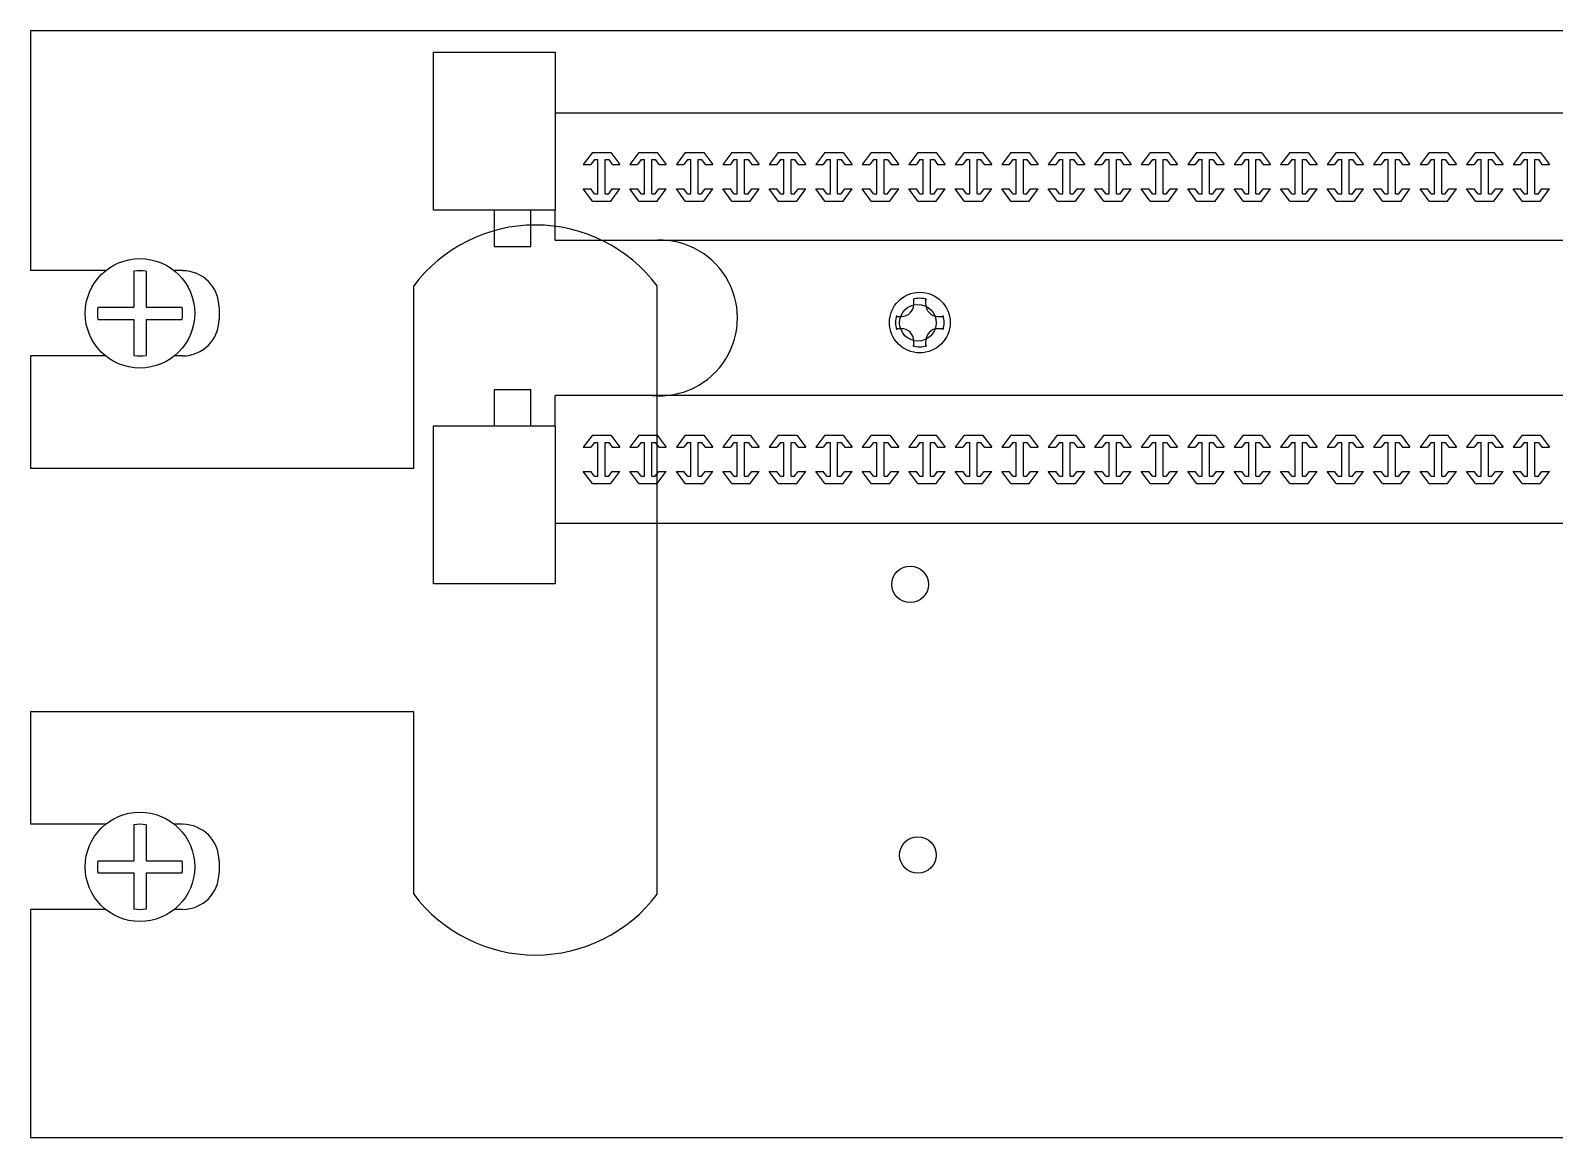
# Model space of a CAD drawing. Header units: millimetres. Extents: x 0 to 84100, y 0 to 29700.
# Drawn here: x 31153.4 to 31520.9, y 15854.6 to 16121.6 of the extents above; entities that cross this region are included whole.
import ezdxf

# ---------------------------------------------------------------- set-up
doc = ezdxf.new("R2010")
doc.units = ezdxf.units.MM
doc.header["$LTSCALE"] = 1000
doc.layers.add('KEC-TEXT', color=6, linetype='Continuous')

# ---------------------------------------------------------------- blocks, each defined once
blk = doc.blocks.new('A$C2F780F1D')
at = {"color": 0}
for p, q in [((0, 89), (485, 89)), ((0, 89), (0, 69.69)), ((6.04, 69.69), (0, 69.69)), ((8.31, 69.65), (8.31, 66.75)), ((9.29, 69.65), (9.29, 66.75)), ((12.23, 69.69), (11.57, 69.69)), ((30.81, 53.79), (30.81, 68.46)), ((50.37, 19.56), (50.37, 68.46)), ((5.41, 66.75), (8.31, 66.75)), ((9.29, 66.75), (12.19, 66.75)), ((15.16, 66.75), (15.16, 65.77)), ((5.41, 65.77), (8.31, 65.77)), ((8.31, 65.77), (8.31, 62.87)), ((9.29, 65.77), (9.29, 62.87)), ((9.29, 65.77), (12.19, 65.77)), ((0, 62.84), (0, 53.79)), ((6.04, 62.84), (0, 62.84)), ((12.23, 62.84), (11.57, 62.84)), ((30.81, 53.79), (0, 53.79)), ((30.81, 34.23), (0, 34.23)), ((0, 34.23), (0, 25.19)), ((30.81, 19.56), (30.81, 34.23)), ((6.04, 25.19), (0, 25.19)), ((8.31, 25.15), (8.31, 22.25)), ((9.29, 25.15), (9.29, 22.25)), ((12.23, 25.19), (11.57, 25.19)), ((5.41, 22.25), (8.31, 22.25)), ((9.29, 22.25), (12.19, 22.25)), ((15.16, 22.25), (15.16, 21.27)), ((5.41, 21.27), (8.31, 21.27)), ((8.31, 21.27), (8.31, 18.37)), ((9.29, 21.27), (9.29, 18.37)), ((9.29, 21.27), (12.19, 21.27)), ((0, 18.34), (0, 0)), ((6.04, 18.34), (0, 18.34)), ((12.23, 18.34), (11.57, 18.34)), ((0, 0), (485, 0))]:
    blk.add_line(p, q, dxfattribs=at)
for centre, radius in [((8.8, 66.26), 4.4), ((71.33, 65.5), 1.47), ((70.71, 44.47), 1.47), ((8.8, 21.76), 4.4), ((71.33, 22.71), 1.47)]:
    blk.add_circle(centre, radius, dxfattribs=at)
for centre, radius, start, end in [((40.59, 61.13), 12.23, 36.8699, 143.1301), ((8.8, 66.26), 3.42, 81.7868, 98.2132), ((12.23, 66.75), 2.93, 0, 90), ((8.8, 66.26), 3.42, 171.7868, 188.2132), ((8.8, 66.26), 3.42, 351.7868, 8.2132), ((12.23, 65.77), 2.93, 270, 0), ((8.8, 66.26), 3.42, 261.7868, 278.2132), ((8.8, 21.76), 3.42, 81.7868, 98.2132), ((12.23, 22.25), 2.93, 0, 90), ((8.8, 21.76), 3.42, 171.7868, 188.2132), ((8.8, 21.76), 3.42, 351.7868, 8.2132), ((12.23, 21.27), 2.93, 270, 0), ((40.59, 26.9), 12.23, 216.8699, 323.1301), ((8.8, 21.76), 3.42, 261.7868, 278.2132)]:
    blk.add_arc(centre, radius, start, end, dxfattribs=at)
blk = doc.blocks.new('*U8')
at = {"color": 0}
for p, q in [((9.77, 37.87), (200.33, 37.87)), ((12.77, 34.69), (12.04, 33.71)), ((12.77, 34.69), (14.25, 34.69)), ((14.25, 34.69), (14.97, 33.71)), ((16.5, 34.69), (15.78, 33.71)), ((16.5, 34.69), (17.99, 34.69)), ((17.99, 34.69), (18.71, 33.71)), ((20.24, 34.69), (19.52, 33.71)), ((20.24, 34.69), (21.72, 34.69)), ((21.72, 34.69), (22.45, 33.71)), ((23.98, 34.69), (23.25, 33.71)), ((23.98, 34.69), (25.46, 34.69)), ((25.46, 34.69), (26.18, 33.71)), ((27.71, 34.69), (26.99, 33.71)), ((27.71, 34.69), (29.2, 34.69)), ((29.2, 34.69), (29.92, 33.71)), ((31.45, 34.69), (30.73, 33.71)), ((31.45, 34.69), (32.93, 34.69)), ((32.93, 34.69), (33.66, 33.71)), ((35.19, 34.69), (34.46, 33.71)), ((35.19, 34.69), (36.67, 34.69)), ((36.67, 34.69), (37.39, 33.71)), ((38.92, 34.69), (38.2, 33.71)), ((38.92, 34.69), (40.4, 34.69)), ((40.4, 34.69), (41.13, 33.71)), ((42.66, 34.69), (41.93, 33.71)), ((42.66, 34.69), (44.14, 34.69)), ((44.14, 34.69), (44.87, 33.71)), ((46.4, 34.69), (45.67, 33.71)), ((46.4, 34.69), (47.88, 34.69)), ((47.88, 34.69), (48.6, 33.71)), ((50.13, 34.69), (49.41, 33.71)), ((50.13, 34.69), (51.61, 34.69)), ((51.61, 34.69), (52.34, 33.71)), ((53.87, 34.69), (53.14, 33.71)), ((53.87, 34.69), (55.35, 34.69)), ((55.35, 34.69), (56.08, 33.71)), ((57.61, 34.69), (56.88, 33.71)), ((57.61, 34.69), (59.09, 34.69)), ((59.09, 34.69), (59.81, 33.71)), ((61.34, 34.69), (60.62, 33.71)), ((61.34, 34.69), (62.82, 34.69)), ((62.82, 34.69), (63.55, 33.71)), ((65.08, 34.69), (64.35, 33.71)), ((65.08, 34.69), (66.56, 34.69)), ((66.56, 34.69), (67.28, 33.71)), ((68.82, 34.69), (68.09, 33.71)), ((68.82, 34.69), (70.3, 34.69)), ((70.3, 34.69), (71.02, 33.71)), ((72.55, 34.69), (71.83, 33.71)), ((72.55, 34.69), (74.03, 34.69)), ((74.03, 34.69), (74.76, 33.71)), ((76.29, 34.69), (75.56, 33.71)), ((76.29, 34.69), (77.77, 34.69)), ((77.77, 34.69), (78.49, 33.71)), ((80.02, 34.69), (79.3, 33.71)), ((80.02, 34.69), (81.51, 34.69)), ((81.51, 34.69), (82.23, 33.71)), ((83.76, 34.69), (83.04, 33.71)), ((83.76, 34.69), (85.24, 34.69)), ((85.24, 34.69), (85.97, 33.71)), ((87.5, 34.69), (86.77, 33.71)), ((87.5, 34.69), (88.98, 34.69)), ((88.98, 34.69), (89.7, 33.71)), ((12.04, 33.71), (12.65, 33.71)), ((12.94, 34.11), (12.65, 33.71)), ((12.94, 34.11), (13.22, 34.11)), ((13.22, 31.37), (13.22, 34.11)), ((13.8, 31.37), (13.8, 34.11)), ((13.8, 34.11), (14.08, 34.11)), ((14.08, 34.11), (14.37, 33.71)), ((14.37, 33.71), (14.97, 33.71)), ((15.78, 33.71), (16.39, 33.71)), ((16.68, 34.11), (16.39, 33.71)), ((16.68, 34.11), (16.95, 34.11)), ((16.95, 31.37), (16.95, 34.11)), ((17.54, 31.37), (17.54, 34.11)), ((17.54, 34.11), (17.81, 34.11)), ((17.81, 34.11), (18.1, 33.71)), ((18.1, 33.71), (18.71, 33.71)), ((19.52, 33.71), (20.12, 33.71)), ((20.41, 34.11), (20.12, 33.71)), ((20.41, 34.11), (20.69, 34.11)), ((20.69, 31.37), (20.69, 34.11)), ((21.27, 31.37), (21.27, 34.11)), ((21.27, 34.11), (21.55, 34.11)), ((21.55, 34.11), (21.84, 33.71)), ((21.84, 33.71), (22.45, 33.71)), ((23.25, 33.71), (23.86, 33.71)), ((24.15, 34.11), (23.86, 33.71)), ((24.15, 34.11), (24.42, 34.11)), ((24.42, 31.37), (24.42, 34.11)), ((25.01, 31.37), (25.01, 34.11)), ((25.01, 34.11), (25.29, 34.11)), ((25.29, 34.11), (25.58, 33.71)), ((25.58, 33.71), (26.18, 33.71)), ((26.99, 33.71), (27.6, 33.71)), ((27.89, 34.11), (27.6, 33.71)), ((27.89, 34.11), (28.16, 34.11)), ((28.16, 31.37), (28.16, 34.11)), ((28.75, 31.37), (28.75, 34.11)), ((28.75, 34.11), (29.02, 34.11)), ((29.02, 34.11), (29.31, 33.71)), ((29.31, 33.71), (29.92, 33.71)), ((30.73, 33.71), (31.33, 33.71)), ((31.62, 34.11), (31.33, 33.71)), ((31.62, 34.11), (31.9, 34.11)), ((31.9, 31.37), (31.9, 34.11)), ((32.48, 31.37), (32.48, 34.11)), ((32.48, 34.11), (32.76, 34.11)), ((32.76, 34.11), (33.05, 33.71)), ((33.05, 33.71), (33.66, 33.71)), ((34.46, 33.71), (35.07, 33.71)), ((35.36, 34.11), (35.07, 33.71)), ((35.36, 34.11), (35.63, 34.11)), ((35.63, 31.37), (35.63, 34.11)), ((36.22, 31.37), (36.22, 34.11)), ((36.22, 34.11), (36.49, 34.11)), ((36.49, 34.11), (36.78, 33.71)), ((36.78, 33.71), (37.39, 33.71)), ((38.2, 33.71), (38.81, 33.71)), ((39.1, 34.11), (38.81, 33.71)), ((39.1, 34.11), (39.37, 34.11)), ((39.37, 31.37), (39.37, 34.11)), ((39.96, 31.37), (39.96, 34.11)), ((39.96, 34.11), (40.23, 34.11)), ((40.23, 34.11), (40.52, 33.71)), ((40.52, 33.71), (41.13, 33.71)), ((41.93, 33.71), (42.54, 33.71)), ((42.83, 34.11), (42.54, 33.71)), ((42.83, 34.11), (43.11, 34.11)), ((43.11, 31.37), (43.11, 34.11)), ((43.69, 31.37), (43.69, 34.11)), ((43.69, 34.11), (43.97, 34.11)), ((43.97, 34.11), (44.26, 33.71)), ((44.26, 33.71), (44.87, 33.71)), ((45.67, 33.71), (46.28, 33.71)), ((46.57, 34.11), (46.28, 33.71)), ((46.57, 34.11), (46.84, 34.11)), ((46.84, 31.37), (46.84, 34.11)), ((47.43, 31.37), (47.43, 34.11)), ((47.43, 34.11), (47.7, 34.11)), ((47.7, 34.11), (47.99, 33.71)), ((47.99, 33.71), (48.6, 33.71)), ((49.41, 33.71), (50.02, 33.71)), ((50.31, 34.11), (50.02, 33.71)), ((50.31, 34.11), (50.58, 34.11)), ((50.58, 31.37), (50.58, 34.11)), ((51.17, 31.37), (51.17, 34.11)), ((51.17, 34.11), (51.44, 34.11)), ((51.44, 34.11), (51.73, 33.71)), ((51.73, 33.71), (52.34, 33.71)), ((53.14, 33.71), (53.75, 33.71)), ((54.04, 34.11), (53.75, 33.71)), ((54.04, 34.11), (54.32, 34.11)), ((54.32, 31.37), (54.32, 34.11)), ((54.9, 31.37), (54.9, 34.11)), ((54.9, 34.11), (55.18, 34.11)), ((55.18, 34.11), (55.47, 33.71)), ((55.47, 33.71), (56.08, 33.71)), ((56.88, 33.71), (57.49, 33.71)), ((57.78, 34.11), (57.49, 33.71)), ((57.78, 34.11), (58.05, 34.11)), ((58.05, 31.37), (58.05, 34.11)), ((58.64, 31.37), (58.64, 34.11)), ((58.64, 34.11), (58.91, 34.11)), ((58.91, 34.11), (59.2, 33.71)), ((59.2, 33.71), (59.81, 33.71)), ((60.62, 33.71), (61.23, 33.71)), ((61.52, 34.11), (61.23, 33.71)), ((61.52, 34.11), (61.79, 34.11)), ((61.79, 31.37), (61.79, 34.11)), ((62.38, 31.37), (62.38, 34.11)), ((62.38, 34.11), (62.65, 34.11)), ((62.65, 34.11), (62.94, 33.71)), ((62.94, 33.71), (63.55, 33.71)), ((64.35, 33.71), (64.96, 33.71)), ((65.25, 34.11), (64.96, 33.71)), ((65.25, 34.11), (65.53, 34.11)), ((65.53, 31.37), (65.53, 34.11)), ((66.11, 31.37), (66.11, 34.11)), ((66.11, 34.11), (66.39, 34.11)), ((66.39, 34.11), (66.68, 33.71)), ((66.68, 33.71), (67.28, 33.71)), ((68.09, 33.71), (68.7, 33.71)), ((68.99, 34.11), (68.7, 33.71)), ((68.99, 34.11), (69.26, 34.11)), ((69.26, 31.37), (69.26, 34.11)), ((69.85, 31.37), (69.85, 34.11)), ((69.85, 34.11), (70.12, 34.11)), ((70.12, 34.11), (70.41, 33.71)), ((70.41, 33.71), (71.02, 33.71)), ((71.83, 33.71), (72.43, 33.71)), ((72.72, 34.11), (72.43, 33.71)), ((72.72, 34.11), (73, 34.11)), ((73, 31.37), (73, 34.11)), ((73.59, 31.37), (73.59, 34.11)), ((73.59, 34.11), (73.86, 34.11)), ((73.86, 34.11), (74.15, 33.71)), ((74.15, 33.71), (74.76, 33.71)), ((75.56, 33.71), (76.17, 33.71)), ((76.46, 34.11), (76.17, 33.71)), ((76.46, 34.11), (76.74, 34.11)), ((76.74, 31.37), (76.74, 34.11)), ((77.32, 31.37), (77.32, 34.11)), ((77.32, 34.11), (77.6, 34.11)), ((77.6, 34.11), (77.89, 33.71)), ((77.89, 33.71), (78.49, 33.71)), ((79.3, 33.71), (79.91, 33.71)), ((80.2, 34.11), (79.91, 33.71)), ((80.2, 34.11), (80.47, 34.11)), ((80.47, 31.37), (80.47, 34.11)), ((81.06, 31.37), (81.06, 34.11)), ((81.06, 34.11), (81.33, 34.11)), ((81.33, 34.11), (81.62, 33.71)), ((81.62, 33.71), (82.23, 33.71)), ((83.04, 33.71), (83.64, 33.71)), ((83.93, 34.11), (83.64, 33.71)), ((83.93, 34.11), (84.21, 34.11)), ((84.21, 31.37), (84.21, 34.11)), ((84.79, 31.37), (84.79, 34.11)), ((84.79, 34.11), (85.07, 34.11)), ((85.07, 34.11), (85.36, 33.71)), ((85.36, 33.71), (85.97, 33.71)), ((86.77, 33.71), (87.38, 33.71)), ((87.67, 34.11), (87.38, 33.71)), ((87.67, 34.11), (87.94, 34.11)), ((87.94, 31.37), (87.94, 34.11)), ((88.53, 31.37), (88.53, 34.11)), ((88.53, 34.11), (88.81, 34.11)), ((88.81, 34.11), (89.1, 33.71)), ((89.1, 33.71), (89.7, 33.71)), ((12.04, 31.76), (12.65, 31.76)), ((12.77, 30.78), (12.04, 31.76)), ((12.94, 31.37), (12.65, 31.76)), ((12.77, 30.78), (14.25, 30.78)), ((12.94, 31.37), (13.22, 31.37)), ((13.8, 31.37), (14.08, 31.37)), ((14.08, 31.37), (14.37, 31.76)), ((14.25, 30.78), (14.97, 31.76)), ((14.37, 31.76), (14.97, 31.76)), ((15.78, 31.76), (16.39, 31.76)), ((16.5, 30.78), (15.78, 31.76)), ((16.68, 31.37), (16.39, 31.76)), ((16.5, 30.78), (17.99, 30.78)), ((16.68, 31.37), (16.95, 31.37)), ((17.54, 31.37), (17.81, 31.37)), ((17.81, 31.37), (18.1, 31.76)), ((17.99, 30.78), (18.71, 31.76)), ((18.1, 31.76), (18.71, 31.76)), ((19.52, 31.76), (20.12, 31.76)), ((20.24, 30.78), (19.52, 31.76)), ((20.41, 31.37), (20.12, 31.76)), ((20.24, 30.78), (21.72, 30.78)), ((20.41, 31.37), (20.69, 31.37)), ((21.27, 31.37), (21.55, 31.37)), ((21.55, 31.37), (21.84, 31.76)), ((21.72, 30.78), (22.45, 31.76)), ((21.84, 31.76), (22.45, 31.76)), ((23.25, 31.76), (23.86, 31.76)), ((23.98, 30.78), (23.25, 31.76)), ((24.15, 31.37), (23.86, 31.76)), ((23.98, 30.78), (25.46, 30.78)), ((24.15, 31.37), (24.42, 31.37)), ((25.01, 31.37), (25.29, 31.37)), ((25.29, 31.37), (25.58, 31.76)), ((25.46, 30.78), (26.18, 31.76)), ((25.58, 31.76), (26.18, 31.76)), ((26.99, 31.76), (27.6, 31.76)), ((27.71, 30.78), (26.99, 31.76)), ((27.89, 31.37), (27.6, 31.76)), ((27.71, 30.78), (29.2, 30.78)), ((27.89, 31.37), (28.16, 31.37)), ((28.75, 31.37), (29.02, 31.37)), ((29.02, 31.37), (29.31, 31.76)), ((29.2, 30.78), (29.92, 31.76)), ((29.31, 31.76), (29.92, 31.76)), ((30.73, 31.76), (31.33, 31.76)), ((31.45, 30.78), (30.73, 31.76)), ((31.62, 31.37), (31.33, 31.76)), ((31.45, 30.78), (32.93, 30.78)), ((31.62, 31.37), (31.9, 31.37)), ((32.48, 31.37), (32.76, 31.37)), ((32.76, 31.37), (33.05, 31.76)), ((32.93, 30.78), (33.66, 31.76)), ((33.05, 31.76), (33.66, 31.76)), ((34.46, 31.76), (35.07, 31.76)), ((35.19, 30.78), (34.46, 31.76)), ((35.36, 31.37), (35.07, 31.76)), ((35.19, 30.78), (36.67, 30.78)), ((35.36, 31.37), (35.63, 31.37)), ((36.22, 31.37), (36.49, 31.37)), ((36.49, 31.37), (36.78, 31.76)), ((36.67, 30.78), (37.39, 31.76)), ((36.78, 31.76), (37.39, 31.76)), ((38.2, 31.76), (38.81, 31.76)), ((38.92, 30.78), (38.2, 31.76)), ((39.1, 31.37), (38.81, 31.76)), ((38.92, 30.78), (40.4, 30.78)), ((39.1, 31.37), (39.37, 31.37)), ((39.96, 31.37), (40.23, 31.37)), ((40.23, 31.37), (40.52, 31.76)), ((40.4, 30.78), (41.13, 31.76)), ((40.52, 31.76), (41.13, 31.76)), ((41.93, 31.76), (42.54, 31.76)), ((42.66, 30.78), (41.93, 31.76)), ((42.83, 31.37), (42.54, 31.76)), ((42.66, 30.78), (44.14, 30.78)), ((42.83, 31.37), (43.11, 31.37)), ((43.69, 31.37), (43.97, 31.37)), ((43.97, 31.37), (44.26, 31.76)), ((44.14, 30.78), (44.87, 31.76)), ((44.26, 31.76), (44.87, 31.76)), ((45.67, 31.76), (46.28, 31.76)), ((46.4, 30.78), (45.67, 31.76)), ((46.57, 31.37), (46.28, 31.76)), ((46.4, 30.78), (47.88, 30.78)), ((46.57, 31.37), (46.84, 31.37)), ((47.43, 31.37), (47.7, 31.37)), ((47.7, 31.37), (47.99, 31.76)), ((47.88, 30.78), (48.6, 31.76)), ((47.99, 31.76), (48.6, 31.76)), ((49.41, 31.76), (50.02, 31.76)), ((50.13, 30.78), (49.41, 31.76)), ((50.31, 31.37), (50.02, 31.76)), ((50.13, 30.78), (51.61, 30.78)), ((50.31, 31.37), (50.58, 31.37)), ((51.17, 31.37), (51.44, 31.37)), ((51.44, 31.37), (51.73, 31.76)), ((51.61, 30.78), (52.34, 31.76)), ((51.73, 31.76), (52.34, 31.76)), ((53.14, 31.76), (53.75, 31.76)), ((53.87, 30.78), (53.14, 31.76)), ((54.04, 31.37), (53.75, 31.76)), ((53.87, 30.78), (55.35, 30.78)), ((54.04, 31.37), (54.32, 31.37)), ((54.9, 31.37), (55.18, 31.37)), ((55.18, 31.37), (55.47, 31.76)), ((55.35, 30.78), (56.08, 31.76)), ((55.47, 31.76), (56.08, 31.76)), ((56.88, 31.76), (57.49, 31.76)), ((57.61, 30.78), (56.88, 31.76)), ((57.78, 31.37), (57.49, 31.76)), ((57.61, 30.78), (59.09, 30.78)), ((57.78, 31.37), (58.05, 31.37)), ((58.64, 31.37), (58.91, 31.37)), ((58.91, 31.37), (59.2, 31.76)), ((59.09, 30.78), (59.81, 31.76)), ((59.2, 31.76), (59.81, 31.76)), ((60.62, 31.76), (61.23, 31.76)), ((61.34, 30.78), (60.62, 31.76)), ((61.52, 31.37), (61.23, 31.76)), ((61.34, 30.78), (62.82, 30.78)), ((61.52, 31.37), (61.79, 31.37)), ((62.38, 31.37), (62.65, 31.37)), ((62.65, 31.37), (62.94, 31.76)), ((62.82, 30.78), (63.55, 31.76)), ((62.94, 31.76), (63.55, 31.76)), ((64.35, 31.76), (64.96, 31.76)), ((65.08, 30.78), (64.35, 31.76)), ((65.25, 31.37), (64.96, 31.76)), ((65.08, 30.78), (66.56, 30.78)), ((65.25, 31.37), (65.53, 31.37)), ((66.11, 31.37), (66.39, 31.37)), ((66.39, 31.37), (66.68, 31.76)), ((66.56, 30.78), (67.28, 31.76)), ((66.68, 31.76), (67.28, 31.76)), ((68.09, 31.76), (68.7, 31.76)), ((68.82, 30.78), (68.09, 31.76)), ((68.99, 31.37), (68.7, 31.76)), ((68.82, 30.78), (70.3, 30.78)), ((68.99, 31.37), (69.26, 31.37)), ((69.85, 31.37), (70.12, 31.37)), ((70.12, 31.37), (70.41, 31.76)), ((70.3, 30.78), (71.02, 31.76)), ((70.41, 31.76), (71.02, 31.76)), ((71.83, 31.76), (72.43, 31.76)), ((72.55, 30.78), (71.83, 31.76)), ((72.72, 31.37), (72.43, 31.76)), ((72.55, 30.78), (74.03, 30.78)), ((72.72, 31.37), (73, 31.37)), ((73.59, 31.37), (73.86, 31.37)), ((73.86, 31.37), (74.15, 31.76)), ((74.03, 30.78), (74.76, 31.76)), ((74.15, 31.76), (74.76, 31.76)), ((75.56, 31.76), (76.17, 31.76)), ((76.29, 30.78), (75.56, 31.76)), ((76.46, 31.37), (76.17, 31.76)), ((76.29, 30.78), (77.77, 30.78)), ((76.46, 31.37), (76.74, 31.37)), ((77.32, 31.37), (77.6, 31.37)), ((77.6, 31.37), (77.89, 31.76)), ((77.77, 30.78), (78.49, 31.76)), ((77.89, 31.76), (78.49, 31.76)), ((79.3, 31.76), (79.91, 31.76)), ((80.02, 30.78), (79.3, 31.76)), ((80.2, 31.37), (79.91, 31.76)), ((80.02, 30.78), (81.51, 30.78)), ((80.2, 31.37), (80.47, 31.37)), ((81.06, 31.37), (81.33, 31.37)), ((81.33, 31.37), (81.62, 31.76)), ((81.51, 30.78), (82.23, 31.76)), ((81.62, 31.76), (82.23, 31.76)), ((83.04, 31.76), (83.64, 31.76)), ((83.76, 30.78), (83.04, 31.76)), ((83.93, 31.37), (83.64, 31.76)), ((83.76, 30.78), (85.24, 30.78)), ((83.93, 31.37), (84.21, 31.37)), ((84.79, 31.37), (85.07, 31.37)), ((85.07, 31.37), (85.36, 31.76)), ((85.24, 30.78), (85.97, 31.76)), ((85.36, 31.76), (85.97, 31.76)), ((86.77, 31.76), (87.38, 31.76)), ((87.5, 30.78), (86.77, 31.76)), ((87.67, 31.37), (87.38, 31.76)), ((87.5, 30.78), (88.98, 30.78)), ((87.67, 31.37), (87.94, 31.37)), ((88.53, 31.37), (88.81, 31.37)), ((88.81, 31.37), (89.1, 31.76)), ((88.98, 30.78), (89.7, 31.76)), ((89.1, 31.76), (89.7, 31.76)), ((4.89, 27.12), (4.89, 30.05)), ((7.82, 27.12), (7.82, 30.05)), ((9.77, 27.61), (9.77, 30.05)), ((4.89, 27.12), (7.82, 27.12)), ((200.33, 27.61), (9.77, 27.61)), ((38.6, 22.48), (38.6, 22.9)), ((39.58, 22.48), (39.58, 22.9)), ((37.2, 21.5), (37.62, 21.5)), ((40.55, 21.5), (40.98, 21.5)), ((37.2, 20.52), (37.62, 20.52)), ((40.55, 20.52), (40.98, 20.52)), ((38.6, 19.12), (38.6, 19.54)), ((39.58, 19.12), (39.58, 19.54)), ((4.89, 12.7), (4.89, 15.64)), ((4.89, 15.64), (7.82, 15.64)), ((7.82, 12.7), (7.82, 15.64)), ((200.33, 15.15), (9.77, 15.15)), ((9.77, 12.7), (9.77, 15.15)), ((12.77, 11.97), (12.04, 10.99)), ((12.94, 11.38), (12.65, 10.99)), ((12.77, 11.97), (14.25, 11.97)), ((12.94, 11.38), (13.22, 11.38)), ((13.22, 8.65), (13.22, 11.38)), ((13.8, 8.65), (13.8, 11.38)), ((13.8, 11.38), (14.08, 11.38)), ((14.08, 11.38), (14.37, 10.99)), ((14.25, 11.97), (14.97, 10.99)), ((16.5, 11.97), (15.78, 10.99)), ((16.68, 11.38), (16.39, 10.99)), ((16.5, 11.97), (17.99, 11.97)), ((16.68, 11.38), (16.95, 11.38)), ((16.95, 8.65), (16.95, 11.38)), ((17.54, 8.65), (17.54, 11.38)), ((17.54, 11.38), (17.81, 11.38)), ((17.81, 11.38), (18.1, 10.99)), ((17.99, 11.97), (18.71, 10.99)), ((20.24, 11.97), (19.52, 10.99)), ((20.41, 11.38), (20.12, 10.99)), ((20.24, 11.97), (21.72, 11.97)), ((20.41, 11.38), (20.69, 11.38)), ((20.69, 8.65), (20.69, 11.38)), ((21.27, 8.65), (21.27, 11.38)), ((21.27, 11.38), (21.55, 11.38)), ((21.55, 11.38), (21.84, 10.99)), ((21.72, 11.97), (22.45, 10.99)), ((23.98, 11.97), (23.25, 10.99)), ((24.15, 11.38), (23.86, 10.99)), ((23.98, 11.97), (25.46, 11.97)), ((24.15, 11.38), (24.42, 11.38)), ((24.42, 8.65), (24.42, 11.38)), ((25.01, 8.65), (25.01, 11.38)), ((25.01, 11.38), (25.29, 11.38)), ((25.29, 11.38), (25.58, 10.99)), ((25.46, 11.97), (26.18, 10.99)), ((27.71, 11.97), (26.99, 10.99)), ((27.89, 11.38), (27.6, 10.99)), ((27.71, 11.97), (29.2, 11.97)), ((27.89, 11.38), (28.16, 11.38)), ((28.16, 8.65), (28.16, 11.38)), ((28.75, 8.65), (28.75, 11.38)), ((28.75, 11.38), (29.02, 11.38)), ((29.02, 11.38), (29.31, 10.99)), ((29.2, 11.97), (29.92, 10.99)), ((31.45, 11.97), (30.73, 10.99)), ((31.62, 11.38), (31.33, 10.99)), ((31.45, 11.97), (32.93, 11.97)), ((31.62, 11.38), (31.9, 11.38)), ((31.9, 8.65), (31.9, 11.38)), ((32.48, 8.65), (32.48, 11.38)), ((32.48, 11.38), (32.76, 11.38)), ((32.76, 11.38), (33.05, 10.99)), ((32.93, 11.97), (33.66, 10.99)), ((35.19, 11.97), (34.46, 10.99)), ((35.36, 11.38), (35.07, 10.99)), ((35.19, 11.97), (36.67, 11.97)), ((35.36, 11.38), (35.63, 11.38)), ((35.63, 8.65), (35.63, 11.38)), ((36.22, 8.65), (36.22, 11.38)), ((36.22, 11.38), (36.49, 11.38)), ((36.49, 11.38), (36.78, 10.99)), ((36.67, 11.97), (37.39, 10.99)), ((38.92, 11.97), (38.2, 10.99)), ((39.1, 11.38), (38.81, 10.99)), ((38.92, 11.97), (40.4, 11.97)), ((39.1, 11.38), (39.37, 11.38)), ((39.37, 8.65), (39.37, 11.38)), ((39.96, 8.65), (39.96, 11.38)), ((39.96, 11.38), (40.23, 11.38)), ((40.23, 11.38), (40.52, 10.99)), ((40.4, 11.97), (41.13, 10.99)), ((42.66, 11.97), (41.93, 10.99)), ((42.83, 11.38), (42.54, 10.99)), ((42.66, 11.97), (44.14, 11.97)), ((42.83, 11.38), (43.11, 11.38)), ((43.11, 8.65), (43.11, 11.38)), ((43.69, 8.65), (43.69, 11.38)), ((43.69, 11.38), (43.97, 11.38)), ((43.97, 11.38), (44.26, 10.99)), ((44.14, 11.97), (44.87, 10.99)), ((46.4, 11.97), (45.67, 10.99)), ((46.57, 11.38), (46.28, 10.99)), ((46.4, 11.97), (47.88, 11.97)), ((46.57, 11.38), (46.84, 11.38)), ((46.84, 8.65), (46.84, 11.38)), ((47.43, 8.65), (47.43, 11.38)), ((47.43, 11.38), (47.7, 11.38)), ((47.7, 11.38), (47.99, 10.99)), ((47.88, 11.97), (48.6, 10.99)), ((50.13, 11.97), (49.41, 10.99)), ((50.31, 11.38), (50.02, 10.99)), ((50.13, 11.97), (51.61, 11.97)), ((50.31, 11.38), (50.58, 11.38)), ((50.58, 8.65), (50.58, 11.38)), ((51.17, 8.65), (51.17, 11.38)), ((51.17, 11.38), (51.44, 11.38)), ((51.44, 11.38), (51.73, 10.99)), ((51.61, 11.97), (52.34, 10.99)), ((53.87, 11.97), (53.14, 10.99)), ((54.04, 11.38), (53.75, 10.99)), ((53.87, 11.97), (55.35, 11.97)), ((54.04, 11.38), (54.32, 11.38)), ((54.32, 8.65), (54.32, 11.38)), ((54.9, 8.65), (54.9, 11.38)), ((54.9, 11.38), (55.18, 11.38)), ((55.18, 11.38), (55.47, 10.99)), ((55.35, 11.97), (56.08, 10.99)), ((57.61, 11.97), (56.88, 10.99)), ((57.78, 11.38), (57.49, 10.99)), ((57.61, 11.97), (59.09, 11.97)), ((57.78, 11.38), (58.05, 11.38)), ((58.05, 8.65), (58.05, 11.38)), ((58.64, 8.65), (58.64, 11.38)), ((58.64, 11.38), (58.91, 11.38)), ((58.91, 11.38), (59.2, 10.99)), ((59.09, 11.97), (59.81, 10.99)), ((61.34, 11.97), (60.62, 10.99)), ((61.52, 11.38), (61.23, 10.99)), ((61.34, 11.97), (62.82, 11.97)), ((61.52, 11.38), (61.79, 11.38)), ((61.79, 8.65), (61.79, 11.38)), ((62.38, 8.65), (62.38, 11.38)), ((62.38, 11.38), (62.65, 11.38)), ((62.65, 11.38), (62.94, 10.99)), ((62.82, 11.97), (63.55, 10.99)), ((65.08, 11.97), (64.35, 10.99)), ((65.25, 11.38), (64.96, 10.99)), ((65.08, 11.97), (66.56, 11.97)), ((65.25, 11.38), (65.53, 11.38)), ((65.53, 8.65), (65.53, 11.38)), ((66.11, 8.65), (66.11, 11.38)), ((66.11, 11.38), (66.39, 11.38)), ((66.39, 11.38), (66.68, 10.99)), ((66.56, 11.97), (67.28, 10.99)), ((68.82, 11.97), (68.09, 10.99)), ((68.99, 11.38), (68.7, 10.99)), ((68.82, 11.97), (70.3, 11.97)), ((68.99, 11.38), (69.26, 11.38)), ((69.26, 8.65), (69.26, 11.38)), ((69.85, 8.65), (69.85, 11.38)), ((69.85, 11.38), (70.12, 11.38)), ((70.12, 11.38), (70.41, 10.99)), ((70.3, 11.97), (71.02, 10.99)), ((72.55, 11.97), (71.83, 10.99)), ((72.72, 11.38), (72.43, 10.99)), ((72.55, 11.97), (74.03, 11.97)), ((72.72, 11.38), (73, 11.38)), ((73, 8.65), (73, 11.38)), ((73.59, 8.65), (73.59, 11.38)), ((73.59, 11.38), (73.86, 11.38)), ((73.86, 11.38), (74.15, 10.99)), ((74.03, 11.97), (74.76, 10.99)), ((76.29, 11.97), (75.56, 10.99)), ((76.46, 11.38), (76.17, 10.99)), ((76.29, 11.97), (77.77, 11.97)), ((76.46, 11.38), (76.74, 11.38)), ((76.74, 8.65), (76.74, 11.38)), ((77.32, 8.65), (77.32, 11.38)), ((77.32, 11.38), (77.6, 11.38)), ((77.6, 11.38), (77.89, 10.99)), ((77.77, 11.97), (78.49, 10.99)), ((80.02, 11.97), (79.3, 10.99)), ((80.2, 11.38), (79.91, 10.99)), ((80.02, 11.97), (81.51, 11.97)), ((80.2, 11.38), (80.47, 11.38)), ((80.47, 8.65), (80.47, 11.38)), ((81.06, 8.65), (81.06, 11.38)), ((81.06, 11.38), (81.33, 11.38)), ((81.33, 11.38), (81.62, 10.99)), ((81.51, 11.97), (82.23, 10.99)), ((83.76, 11.97), (83.04, 10.99)), ((83.93, 11.38), (83.64, 10.99)), ((83.76, 11.97), (85.24, 11.97)), ((83.93, 11.38), (84.21, 11.38)), ((84.21, 8.65), (84.21, 11.38)), ((84.79, 8.65), (84.79, 11.38)), ((84.79, 11.38), (85.07, 11.38)), ((85.07, 11.38), (85.36, 10.99)), ((85.24, 11.97), (85.97, 10.99)), ((87.5, 11.97), (86.77, 10.99)), ((87.67, 11.38), (87.38, 10.99)), ((87.5, 11.97), (88.98, 11.97)), ((87.67, 11.38), (87.94, 11.38)), ((87.94, 8.65), (87.94, 11.38)), ((88.53, 8.65), (88.53, 11.38)), ((88.53, 11.38), (88.81, 11.38)), ((88.81, 11.38), (89.1, 10.99)), ((88.98, 11.97), (89.7, 10.99)), ((12.04, 10.99), (12.65, 10.99)), ((14.37, 10.99), (14.97, 10.99)), ((15.78, 10.99), (16.39, 10.99)), ((18.1, 10.99), (18.71, 10.99)), ((19.52, 10.99), (20.12, 10.99)), ((21.84, 10.99), (22.45, 10.99)), ((23.25, 10.99), (23.86, 10.99)), ((25.58, 10.99), (26.18, 10.99)), ((26.99, 10.99), (27.6, 10.99)), ((29.31, 10.99), (29.92, 10.99)), ((30.73, 10.99), (31.33, 10.99)), ((33.05, 10.99), (33.66, 10.99)), ((34.46, 10.99), (35.07, 10.99)), ((36.78, 10.99), (37.39, 10.99)), ((38.2, 10.99), (38.81, 10.99)), ((40.52, 10.99), (41.13, 10.99)), ((41.93, 10.99), (42.54, 10.99)), ((44.26, 10.99), (44.87, 10.99)), ((45.67, 10.99), (46.28, 10.99)), ((47.99, 10.99), (48.6, 10.99)), ((49.41, 10.99), (50.02, 10.99)), ((51.73, 10.99), (52.34, 10.99)), ((53.14, 10.99), (53.75, 10.99)), ((55.47, 10.99), (56.08, 10.99)), ((56.88, 10.99), (57.49, 10.99)), ((59.2, 10.99), (59.81, 10.99)), ((60.62, 10.99), (61.23, 10.99)), ((62.94, 10.99), (63.55, 10.99)), ((64.35, 10.99), (64.96, 10.99)), ((66.68, 10.99), (67.28, 10.99)), ((68.09, 10.99), (68.7, 10.99)), ((70.41, 10.99), (71.02, 10.99)), ((71.83, 10.99), (72.43, 10.99)), ((74.15, 10.99), (74.76, 10.99)), ((75.56, 10.99), (76.17, 10.99)), ((77.89, 10.99), (78.49, 10.99)), ((79.3, 10.99), (79.91, 10.99)), ((81.62, 10.99), (82.23, 10.99)), ((83.04, 10.99), (83.64, 10.99)), ((85.36, 10.99), (85.97, 10.99)), ((86.77, 10.99), (87.38, 10.99)), ((89.1, 10.99), (89.7, 10.99)), ((12.04, 9.04), (12.65, 9.04)), ((12.77, 8.06), (12.04, 9.04)), ((12.94, 8.65), (12.65, 9.04)), ((12.94, 8.65), (13.22, 8.65)), ((13.8, 8.65), (14.08, 8.65)), ((14.08, 8.65), (14.37, 9.04)), ((14.25, 8.06), (14.97, 9.04)), ((14.37, 9.04), (14.97, 9.04)), ((15.78, 9.04), (16.39, 9.04)), ((16.5, 8.06), (15.78, 9.04)), ((16.68, 8.65), (16.39, 9.04)), ((16.68, 8.65), (16.95, 8.65)), ((17.54, 8.65), (17.81, 8.65)), ((17.81, 8.65), (18.1, 9.04)), ((17.99, 8.06), (18.71, 9.04)), ((18.1, 9.04), (18.71, 9.04)), ((19.52, 9.04), (20.12, 9.04)), ((20.24, 8.06), (19.52, 9.04)), ((20.41, 8.65), (20.12, 9.04)), ((20.41, 8.65), (20.69, 8.65)), ((21.27, 8.65), (21.55, 8.65)), ((21.55, 8.65), (21.84, 9.04)), ((21.72, 8.06), (22.45, 9.04)), ((21.84, 9.04), (22.45, 9.04)), ((23.25, 9.04), (23.86, 9.04)), ((23.98, 8.06), (23.25, 9.04)), ((24.15, 8.65), (23.86, 9.04)), ((24.15, 8.65), (24.42, 8.65)), ((25.01, 8.65), (25.29, 8.65)), ((25.29, 8.65), (25.58, 9.04)), ((25.46, 8.06), (26.18, 9.04)), ((25.58, 9.04), (26.18, 9.04)), ((26.99, 9.04), (27.6, 9.04)), ((27.71, 8.06), (26.99, 9.04)), ((27.89, 8.65), (27.6, 9.04)), ((27.89, 8.65), (28.16, 8.65)), ((28.75, 8.65), (29.02, 8.65)), ((29.02, 8.65), (29.31, 9.04)), ((29.2, 8.06), (29.92, 9.04)), ((29.31, 9.04), (29.92, 9.04)), ((30.73, 9.04), (31.33, 9.04)), ((31.45, 8.06), (30.73, 9.04)), ((31.62, 8.65), (31.33, 9.04)), ((31.62, 8.65), (31.9, 8.65)), ((32.48, 8.65), (32.76, 8.65)), ((32.76, 8.65), (33.05, 9.04)), ((32.93, 8.06), (33.66, 9.04)), ((33.05, 9.04), (33.66, 9.04)), ((34.46, 9.04), (35.07, 9.04)), ((35.19, 8.06), (34.46, 9.04)), ((35.36, 8.65), (35.07, 9.04)), ((35.36, 8.65), (35.63, 8.65)), ((36.22, 8.65), (36.49, 8.65)), ((36.49, 8.65), (36.78, 9.04)), ((36.67, 8.06), (37.39, 9.04)), ((36.78, 9.04), (37.39, 9.04)), ((38.2, 9.04), (38.81, 9.04)), ((38.92, 8.06), (38.2, 9.04)), ((39.1, 8.65), (38.81, 9.04)), ((39.1, 8.65), (39.37, 8.65)), ((39.96, 8.65), (40.23, 8.65)), ((40.23, 8.65), (40.52, 9.04)), ((40.4, 8.06), (41.13, 9.04)), ((40.52, 9.04), (41.13, 9.04)), ((41.93, 9.04), (42.54, 9.04)), ((42.66, 8.06), (41.93, 9.04)), ((42.83, 8.65), (42.54, 9.04)), ((42.83, 8.65), (43.11, 8.65)), ((43.69, 8.65), (43.97, 8.65)), ((43.97, 8.65), (44.26, 9.04)), ((44.14, 8.06), (44.87, 9.04)), ((44.26, 9.04), (44.87, 9.04)), ((45.67, 9.04), (46.28, 9.04)), ((46.4, 8.06), (45.67, 9.04)), ((46.57, 8.65), (46.28, 9.04)), ((46.57, 8.65), (46.84, 8.65)), ((47.43, 8.65), (47.7, 8.65)), ((47.7, 8.65), (47.99, 9.04)), ((47.88, 8.06), (48.6, 9.04)), ((47.99, 9.04), (48.6, 9.04)), ((49.41, 9.04), (50.02, 9.04)), ((50.13, 8.06), (49.41, 9.04)), ((50.31, 8.65), (50.02, 9.04)), ((50.31, 8.65), (50.58, 8.65)), ((51.17, 8.65), (51.44, 8.65)), ((51.44, 8.65), (51.73, 9.04)), ((51.61, 8.06), (52.34, 9.04)), ((51.73, 9.04), (52.34, 9.04)), ((53.14, 9.04), (53.75, 9.04)), ((53.87, 8.06), (53.14, 9.04)), ((54.04, 8.65), (53.75, 9.04)), ((54.04, 8.65), (54.32, 8.65)), ((54.9, 8.65), (55.18, 8.65)), ((55.18, 8.65), (55.47, 9.04)), ((55.35, 8.06), (56.08, 9.04)), ((55.47, 9.04), (56.08, 9.04)), ((56.88, 9.04), (57.49, 9.04)), ((57.61, 8.06), (56.88, 9.04)), ((57.78, 8.65), (57.49, 9.04)), ((57.78, 8.65), (58.05, 8.65)), ((58.64, 8.65), (58.91, 8.65)), ((58.91, 8.65), (59.2, 9.04)), ((59.09, 8.06), (59.81, 9.04)), ((59.2, 9.04), (59.81, 9.04)), ((60.62, 9.04), (61.23, 9.04)), ((61.34, 8.06), (60.62, 9.04)), ((61.52, 8.65), (61.23, 9.04)), ((61.52, 8.65), (61.79, 8.65)), ((62.38, 8.65), (62.65, 8.65)), ((62.65, 8.65), (62.94, 9.04)), ((62.82, 8.06), (63.55, 9.04)), ((62.94, 9.04), (63.55, 9.04)), ((64.35, 9.04), (64.96, 9.04)), ((65.08, 8.06), (64.35, 9.04)), ((65.25, 8.65), (64.96, 9.04)), ((65.25, 8.65), (65.53, 8.65)), ((66.11, 8.65), (66.39, 8.65)), ((66.39, 8.65), (66.68, 9.04)), ((66.56, 8.06), (67.28, 9.04)), ((66.68, 9.04), (67.28, 9.04)), ((68.09, 9.04), (68.7, 9.04)), ((68.82, 8.06), (68.09, 9.04)), ((68.99, 8.65), (68.7, 9.04)), ((68.99, 8.65), (69.26, 8.65)), ((69.85, 8.65), (70.12, 8.65)), ((70.12, 8.65), (70.41, 9.04)), ((70.3, 8.06), (71.02, 9.04)), ((70.41, 9.04), (71.02, 9.04)), ((71.83, 9.04), (72.43, 9.04)), ((72.55, 8.06), (71.83, 9.04)), ((72.72, 8.65), (72.43, 9.04)), ((72.72, 8.65), (73, 8.65)), ((73.59, 8.65), (73.86, 8.65)), ((73.86, 8.65), (74.15, 9.04)), ((74.03, 8.06), (74.76, 9.04)), ((74.15, 9.04), (74.76, 9.04)), ((75.56, 9.04), (76.17, 9.04)), ((76.29, 8.06), (75.56, 9.04)), ((76.46, 8.65), (76.17, 9.04)), ((76.46, 8.65), (76.74, 8.65)), ((77.32, 8.65), (77.6, 8.65)), ((77.6, 8.65), (77.89, 9.04)), ((77.77, 8.06), (78.49, 9.04)), ((77.89, 9.04), (78.49, 9.04)), ((79.3, 9.04), (79.91, 9.04)), ((80.02, 8.06), (79.3, 9.04)), ((80.2, 8.65), (79.91, 9.04)), ((80.2, 8.65), (80.47, 8.65)), ((81.06, 8.65), (81.33, 8.65)), ((81.33, 8.65), (81.62, 9.04)), ((81.51, 8.06), (82.23, 9.04)), ((81.62, 9.04), (82.23, 9.04)), ((83.04, 9.04), (83.64, 9.04)), ((83.76, 8.06), (83.04, 9.04)), ((83.93, 8.65), (83.64, 9.04)), ((83.93, 8.65), (84.21, 8.65)), ((84.79, 8.65), (85.07, 8.65)), ((85.07, 8.65), (85.36, 9.04)), ((85.24, 8.06), (85.97, 9.04)), ((85.36, 9.04), (85.97, 9.04)), ((86.77, 9.04), (87.38, 9.04)), ((87.5, 8.06), (86.77, 9.04)), ((87.67, 8.65), (87.38, 9.04)), ((87.67, 8.65), (87.94, 8.65)), ((88.53, 8.65), (88.81, 8.65)), ((88.81, 8.65), (89.1, 9.04)), ((88.98, 8.06), (89.7, 9.04)), ((89.1, 9.04), (89.7, 9.04)), ((12.77, 8.06), (14.25, 8.06)), ((16.5, 8.06), (17.99, 8.06)), ((20.24, 8.06), (21.72, 8.06)), ((23.98, 8.06), (25.46, 8.06)), ((27.71, 8.06), (29.2, 8.06)), ((31.45, 8.06), (32.93, 8.06)), ((35.19, 8.06), (36.67, 8.06)), ((38.92, 8.06), (40.4, 8.06)), ((42.66, 8.06), (44.14, 8.06)), ((46.4, 8.06), (47.88, 8.06)), ((50.13, 8.06), (51.61, 8.06)), ((53.87, 8.06), (55.35, 8.06)), ((57.61, 8.06), (59.09, 8.06)), ((61.34, 8.06), (62.82, 8.06)), ((65.08, 8.06), (66.56, 8.06)), ((68.82, 8.06), (70.3, 8.06)), ((72.55, 8.06), (74.03, 8.06)), ((76.29, 8.06), (77.77, 8.06)), ((80.02, 8.06), (81.51, 8.06)), ((83.76, 8.06), (85.24, 8.06)), ((87.5, 8.06), (88.98, 8.06)), ((9.77, 4.89), (200.33, 4.89))]:
    blk.add_line(p, q, dxfattribs=at)
for points in [[(0, 42.75), (9.77, 42.75), (9.77, 30.05), (0, 30.05)], [(0, 12.7), (9.77, 12.7), (9.77, 0), (0, 0)]]:
    blk.add_lwpolyline(points, close=True, dxfattribs=at)
blk.add_circle((39.09, 21.01), 2.44, dxfattribs=at)
for centre, radius, start, end in [((18.17, 21.38), 6.26, 264.6491, 95.3509), ((37.62, 22.48), 0.977, 270, 0), ((39.09, 21.01), 1.95, 72.8856, 107.1144), ((40.55, 22.48), 0.977, 180, 270), ((39.09, 21.01), 1.95, 162.8856, 197.1144), ((39.09, 21.01), 1.95, 342.8856, 17.1144), ((37.62, 19.54), 0.977, 0, 90), ((40.55, 19.54), 0.977, 90, 180), ((39.09, 21.01), 1.95, 252.8856, 287.1144)]:
    blk.add_arc(centre, radius, start, end, dxfattribs=at)

msp = doc.modelspace()

# ---------------------------------------------------------------- block references
at = {"layer": 'KEC-TEXT', "color": 6, "xscale": 3, "yscale": 3, "zscale": 3}
for name, p in [('A$C2F780F1D', (31153.36, 15854.65)), ('*U8', (31250.55, 15988.17))]:
    msp.add_blockref(name, p, dxfattribs=at)

doc.saveas('drawing.dxf')
